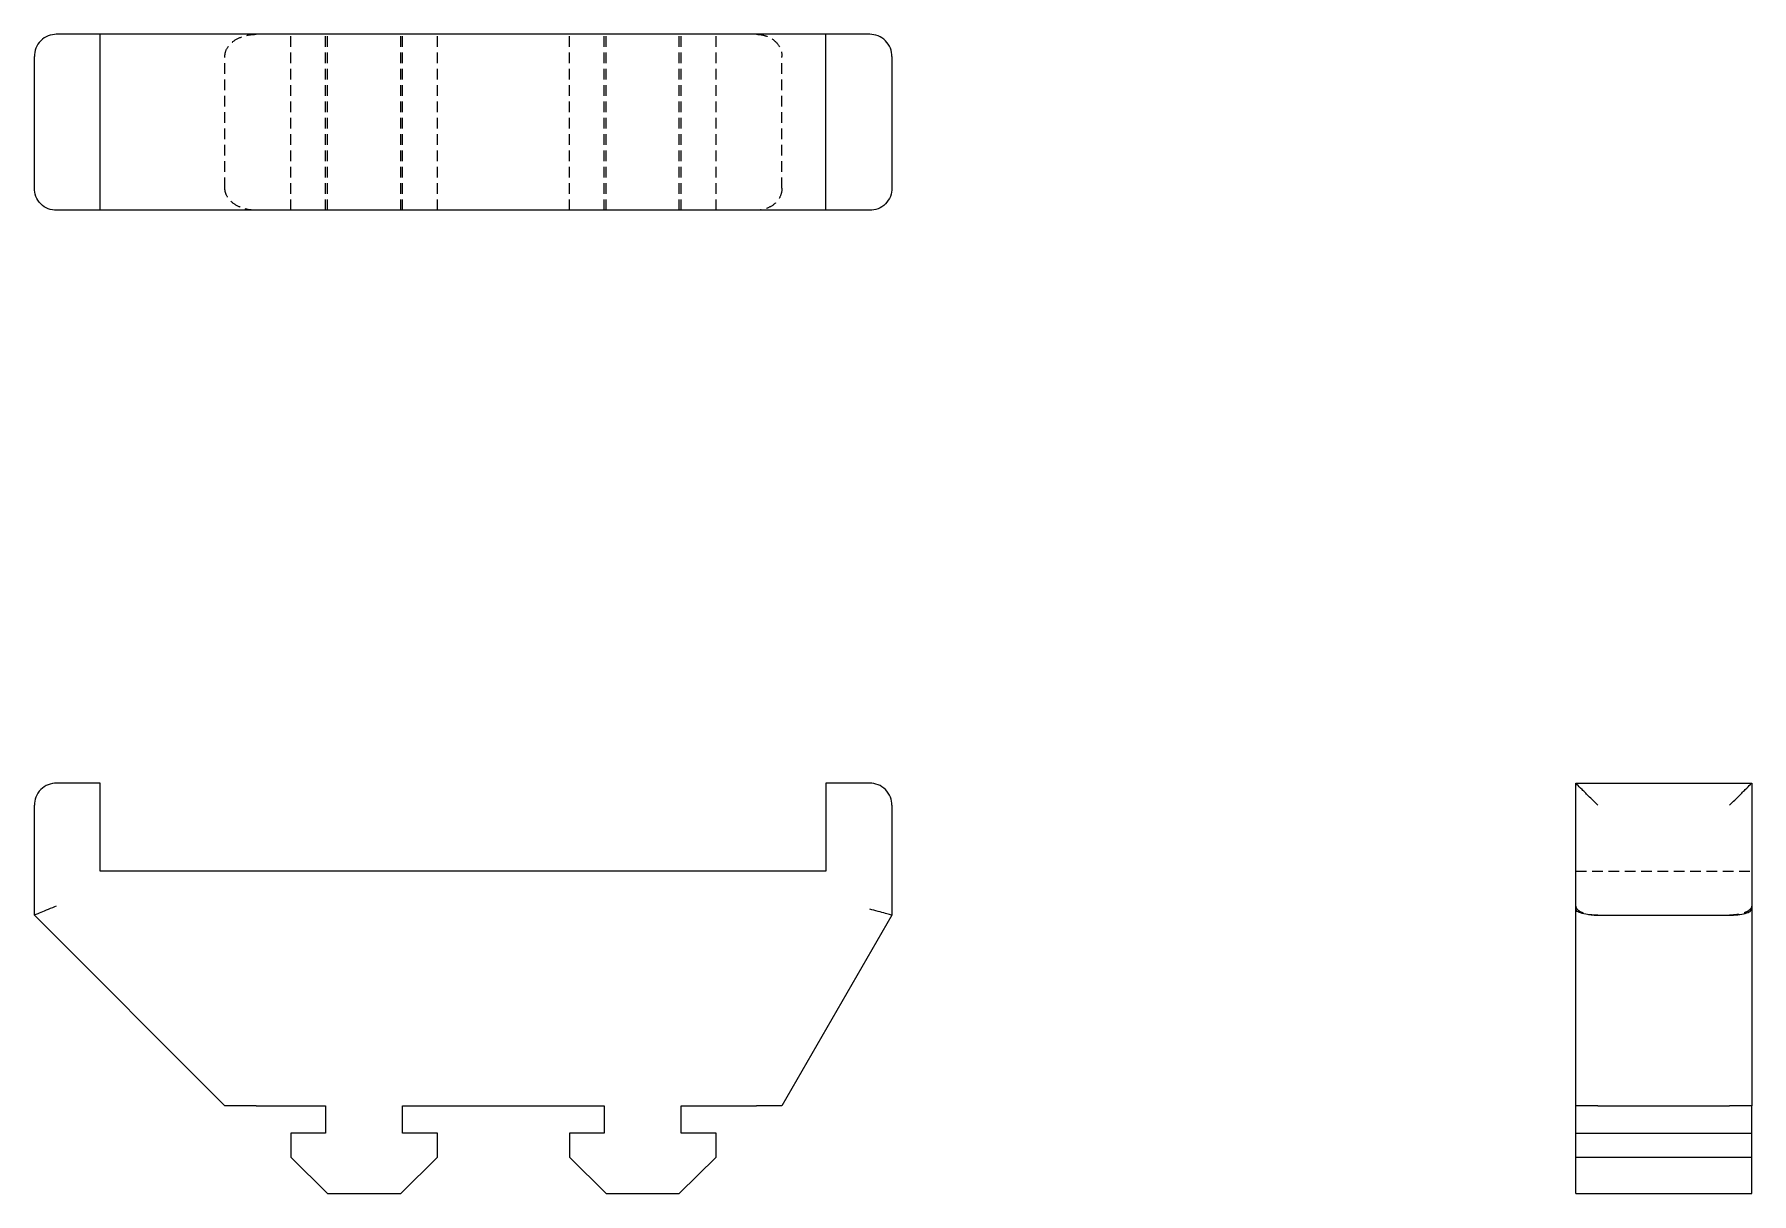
# Model space of a CAD drawing. Header units: millimetres. Extents: x 33 to 233, y 33 to 168.
import ezdxf

# ---------------------------------------------------------------- set-up
doc = ezdxf.new("R2010")
doc.units = ezdxf.units.MM
doc.linetypes.add('HIDDEN', pattern=[1.905, 1.27, -0.635])

msp = doc.modelspace()

# ---------------------------------------------------------------- linework, layer by layer
at = {"color": 7, "linetype": 'Continuous', "lineweight": 25}
for p, q in [((40.69, 168.26), (35.56, 168.26)), ((40.69, 147.74), (40.69, 168.26)), ((125.31, 168.26), (40.69, 168.26)), ((125.31, 147.74), (125.31, 168.26)), ((130.44, 168.26), (125.31, 168.26)), ((33, 150.31), (33, 165.69)), ((133, 165.69), (133, 150.31)), ((40.69, 147.74), (35.56, 147.74)), ((125.31, 147.74), (40.69, 147.74)), ((130.44, 147.74), (125.31, 147.74)), ((40.69, 80.93), (35.56, 80.93)), ((40.69, 70.68), (40.69, 80.93)), ((125.31, 80.93), (125.31, 70.68)), ((130.44, 80.93), (125.31, 80.93)), ((212.74, 80.93), (233.26, 80.93)), ((212.74, 66.23), (212.74, 80.93)), ((233.26, 80.93), (233.26, 66.23)), ((33, 65.55), (33, 78.37)), ((133, 78.37), (133, 65.55)), ((125.31, 70.68), (40.69, 70.68)), ((212.74, 43.32), (212.74, 66.23)), ((233.26, 66.23), (233.26, 43.32)), ((55.22, 43.32), (33, 65.55)), ((133, 65.55), (120.18, 43.32)), ((215.31, 65.55), (230.69, 65.55)), ((58.85, 43.32), (66.97, 43.32)), ((66.97, 43.32), (66.97, 40.12)), ((75.95, 43.32), (99.45, 43.32)), ((75.95, 40.12), (75.95, 43.32)), ((99.45, 43.32), (99.45, 40.12)), ((108.43, 43.32), (117.22, 43.32)), ((108.43, 40.12), (108.43, 43.32)), ((212.74, 40.12), (212.74, 43.32)), ((215.31, 43.32), (230.69, 43.32)), ((233.26, 40.12), (233.26, 43.32)), ((66.97, 40.12), (62.91, 40.12)), ((62.91, 40.12), (62.91, 37.34)), ((80.01, 40.12), (75.95, 40.12)), ((80.01, 37.34), (80.01, 40.12)), ((95.39, 40.12), (95.39, 37.34)), ((99.45, 40.12), (95.39, 40.12)), ((112.49, 40.12), (108.43, 40.12)), ((112.49, 37.34), (112.49, 40.12)), ((212.74, 40.12), (233.26, 40.12)), ((212.74, 37.34), (212.74, 40.12)), ((233.26, 37.34), (233.26, 40.12)), ((62.91, 37.34), (67.19, 33.07)), ((75.74, 33.07), (80.01, 37.34)), ((95.39, 37.34), (99.67, 33.07)), ((108.21, 33.07), (112.49, 37.34)), ((212.74, 37.34), (233.26, 37.34)), ((212.74, 33.07), (212.74, 37.34)), ((233.26, 33.07), (233.26, 37.34)), ((67.19, 33.07), (75.74, 33.07)), ((99.67, 33.07), (108.21, 33.07)), ((212.74, 33.07), (233.26, 33.07))]:
    msp.add_line(p, q, dxfattribs=at)
at = {"color": 7, "linetype": 'HIDDEN', "lineweight": 18}
for p, q in [((62.91, 147.74), (62.91, 168.26)), ((66.97, 147.74), (66.97, 168.26)), ((67.19, 147.74), (67.19, 168.26)), ((75.74, 147.74), (75.74, 168.26)), ((75.95, 147.74), (75.95, 168.26)), ((80.01, 147.74), (80.01, 168.26)), ((95.39, 147.74), (95.39, 168.26)), ((99.45, 147.74), (99.45, 168.26)), ((99.67, 147.74), (99.67, 168.26)), ((108.21, 147.74), (108.21, 168.26)), ((108.43, 147.74), (108.43, 168.26)), ((112.49, 147.74), (112.49, 168.26)), ((55.22, 150.31), (55.22, 165.69)), ((120.18, 150.31), (120.18, 165.69)), ((212.74, 70.68), (233.26, 70.68)), ((215.35, 43.32), (230.65, 43.32)), ((212.74, 40.12), (233.26, 40.12)), ((212.74, 40.12), (233.26, 40.12))]:
    msp.add_line(p, q, dxfattribs=at)
at = {"color": 7, "linetype": 'Continuous', "lineweight": 25}
for points in [[(35.56, 168.26), (35.26, 168.26), (34.94, 168.2), (34.3, 167.95), (34, 167.76), (33.5, 167.26), (33.3, 166.95), (33.06, 166.32), (33, 165.99), (33, 165.69)], [(133, 165.69), (133, 165.99), (132.94, 166.32), (132.7, 166.95), (132.5, 167.26), (132, 167.76), (131.7, 167.95), (131.06, 168.2), (130.74, 168.26), (130.44, 168.26)], [(35.56, 147.74), (35.26, 147.74), (34.94, 147.8), (34.3, 148.05), (34, 148.24), (33.5, 148.74), (33.3, 149.05), (33.06, 149.68), (33, 150.01), (33, 150.31)], [(133, 150.31), (133, 150.01), (132.94, 149.68), (132.7, 149.05), (132.5, 148.74), (132, 148.24), (131.7, 148.05), (131.06, 147.8), (130.74, 147.74), (130.44, 147.74)], [(35.56, 80.93), (35.26, 80.93), (34.94, 80.88), (34.3, 80.63), (34, 80.43), (33.5, 79.93), (33.3, 79.63), (33.06, 79), (33, 78.67), (33, 78.37)], [(133, 78.37), (133, 78.67), (132.94, 79), (132.7, 79.63), (132.5, 79.93), (132, 80.43), (131.7, 80.63), (131.06, 80.88), (130.74, 80.93), (130.44, 80.93)], [(215.31, 78.37), (215.01, 78.67), (214.68, 79), (214.05, 79.63), (213.74, 79.93), (213.24, 80.43), (213.05, 80.63), (212.8, 80.88), (212.74, 80.93), (212.74, 80.93)], [(230.69, 78.37), (230.99, 78.67), (231.32, 79), (231.95, 79.63), (232.26, 79.93), (232.76, 80.43), (232.95, 80.63), (233.2, 80.88), (233.26, 80.93), (233.26, 80.93)], [(35.56, 66.61), (35.26, 66.48), (34.94, 66.35), (34.3, 66.09), (34, 65.96), (33.5, 65.75), (33.3, 65.67), (33.06, 65.57), (33, 65.55), (33, 65.55)], [(133, 65.55), (133, 65.55), (132.94, 65.56), (132.7, 65.63), (132.5, 65.68), (132, 65.82), (131.7, 65.9), (131.06, 66.07), (130.74, 66.15), (130.44, 66.23)], [(215.31, 65.55), (215.01, 65.55), (214.68, 65.56), (214.05, 65.63), (213.74, 65.68), (213.24, 65.82), (213.05, 65.9), (212.8, 66.07), (212.74, 66.15), (212.74, 66.23)], [(230.69, 65.55), (230.99, 65.55), (231.32, 65.56), (231.95, 65.63), (232.26, 65.68), (232.76, 65.82), (232.95, 65.9), (233.2, 66.07), (233.26, 66.15), (233.26, 66.23)], [(58.85, 43.32), (58.42, 43.32), (57.96, 43.32), (57.07, 43.32), (56.64, 43.32), (55.93, 43.32), (55.65, 43.32), (55.3, 43.32), (55.22, 43.32), (55.22, 43.32)], [(120.18, 43.32), (120.18, 43.32), (120.12, 43.32), (119.83, 43.32), (119.6, 43.32), (119.02, 43.32), (118.67, 43.32), (117.94, 43.32), (117.57, 43.32), (117.22, 43.32)], [(215.31, 43.32), (215.01, 43.32), (214.68, 43.32), (214.05, 43.32), (213.74, 43.32), (213.24, 43.32), (213.05, 43.32), (212.8, 43.32), (212.74, 43.32), (212.74, 43.32)], [(233.26, 43.32), (233.26, 43.32), (233.2, 43.32), (232.95, 43.32), (232.76, 43.32), (232.26, 43.32), (231.95, 43.32), (231.32, 43.32), (230.99, 43.32), (230.69, 43.32)]]:
    msp.add_open_spline(points, degree=3, knots=[0, 0, 0, 0, 0.25, 0.25, 0.5, 0.5, 0.75, 0.75, 1, 1, 1, 1], dxfattribs=at)
at = {"color": 7, "linetype": 'HIDDEN', "lineweight": 18}
for points in [[(55.22, 165.69), (55.22, 165.99), (55.3, 166.32), (55.65, 166.95), (55.93, 167.26), (56.64, 167.76), (57.07, 167.95), (57.96, 168.2), (58.42, 168.26), (58.85, 168.26)], [(117.22, 168.26), (117.57, 168.26), (117.94, 168.2), (118.67, 167.95), (119.02, 167.76), (119.6, 167.26), (119.83, 166.95), (120.12, 166.32), (120.18, 165.99), (120.18, 165.69)], [(58.85, 147.74), (58.42, 147.74), (57.96, 147.8), (57.07, 148.05), (56.64, 148.24), (55.93, 148.74), (55.65, 149.05), (55.3, 149.68), (55.22, 150.01), (55.22, 150.31)], [(120.18, 150.31), (120.18, 150.01), (120.12, 149.68), (119.83, 149.05), (119.6, 148.74), (119.02, 148.24), (118.67, 148.05), (117.94, 147.8), (117.57, 147.74), (117.22, 147.74)], [(212.74, 66.61), (212.74, 66.48), (212.8, 66.35), (213.05, 66.09), (213.24, 65.96), (213.74, 65.75), (214.05, 65.67), (214.68, 65.57), (215.01, 65.55), (215.31, 65.55)], [(233.26, 66.61), (233.26, 66.48), (233.2, 66.35), (232.95, 66.09), (232.76, 65.96), (232.26, 65.75), (231.95, 65.67), (231.32, 65.57), (230.99, 65.55), (230.69, 65.55)]]:
    msp.add_open_spline(points, degree=3, knots=[0, 0, 0, 0, 0.25, 0.25, 0.5, 0.5, 0.75, 0.75, 1, 1, 1, 1], dxfattribs=at)

doc.saveas('drawing.dxf')
